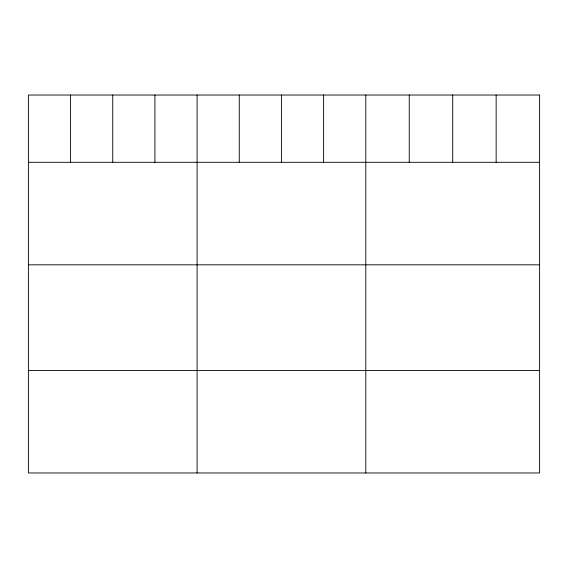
<?xml version="1.0" encoding="UTF-8"?>
<svg xmlns="http://www.w3.org/2000/svg" width="568" height="568" viewBox="0 0 568 568"><rect width="100%" height="100%" fill="white"/><g stroke="black" fill="none" stroke-linecap="round" stroke-linejoin="round"><path stroke-width="0.85" d="M28.4 162.299L539.6 162.299M28.4 264.823L539.6 264.823M28.4 370.45L539.6 370.45M496.148 95.033L496.148 162.299M452.696 95.033L452.696 162.299M409.244 95.033L409.244 162.299M365.792 95.033L365.792 472.966M323.618 95.033L323.618 162.299M281.444 95.033L281.444 162.299M239.27 95.033L239.27 162.299M197.096 95.033L197.096 472.966M154.922 95.033L154.922 162.299M112.748 95.033L112.748 162.299M70.574 95.033L70.574 162.299M539.6 95.033L28.4 95.033L28.4 472.966L539.6 472.966L539.6 95.033"/></g></svg>
